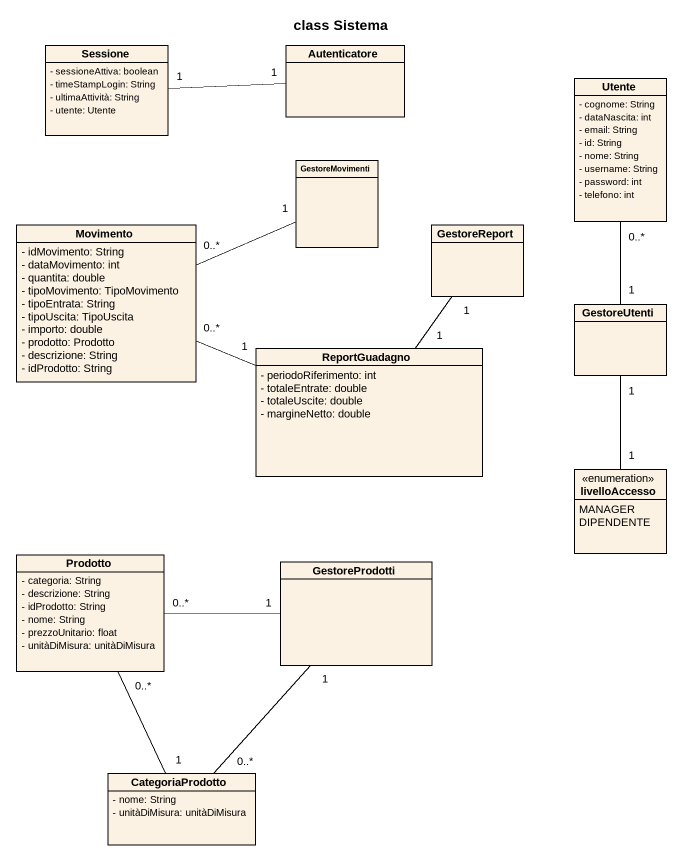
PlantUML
@startuml
title class Sistema
hide circle
hide empty members
skinparam classAttributeIconSize 0
class Sessione {
  - sessioneAttiva: boolean
  - timeStampLogin: String
  - ultimaAttività: String
  - utente: Utente
}
class Autenticatore
class Utente {
  - cognome: String
  - dataNascita: int
  - email: String
  - id: String
  - nome: String
  - username: String
  - password: int
  - telefono: int
}
class GestoreMovimenti
class Movimento {
  - idMovimento: String
  - dataMovimento: int
  - quantita: double
  - tipoMovimento: TipoMovimento
  - tipoEntrata: String
  - tipoUscita: TipoUscita
  - importo: double
  - prodotto: Prodotto
  - descrizione: String
  - idProdotto: String
}
class GestoreReport
class ReportGuadagno {
  - periodoRiferimento: int
  - totaleEntrate: double
  - totaleUscite: double
  - margineNetto: double
}
class GestoreUtenti
enum livelloAccesso {
  MANAGER
  DIPENDENTE
}
class Prodotto {
  - categoria: String
  - descrizione: String
  - idProdotto: String
  - nome: String
  - prezzoUnitario: float
  - unitàDiMisura: unitàDiMisura
}
class GestoreProdotti
class CategoriaProdotto {
  - nome: String
  - unitàDiMisura: unitàDiMisura
}
Sessione "1" -right- "1" Autenticatore
Utente "0..*" -- "1" GestoreUtenti
Movimento "0..*" -right- "1" GestoreMovimenti
Movimento "0..*" -right- "1" ReportGuadagno
GestoreReport "1" -- "1" ReportGuadagno
GestoreUtenti "1" -- "1" livelloAccesso
Prodotto "0..*" -right- "1" GestoreProdotti
Prodotto "0..*" -- "1" CategoriaProdotto
GestoreProdotti "1" -- "0..*" CategoriaProdotto
@enduml
